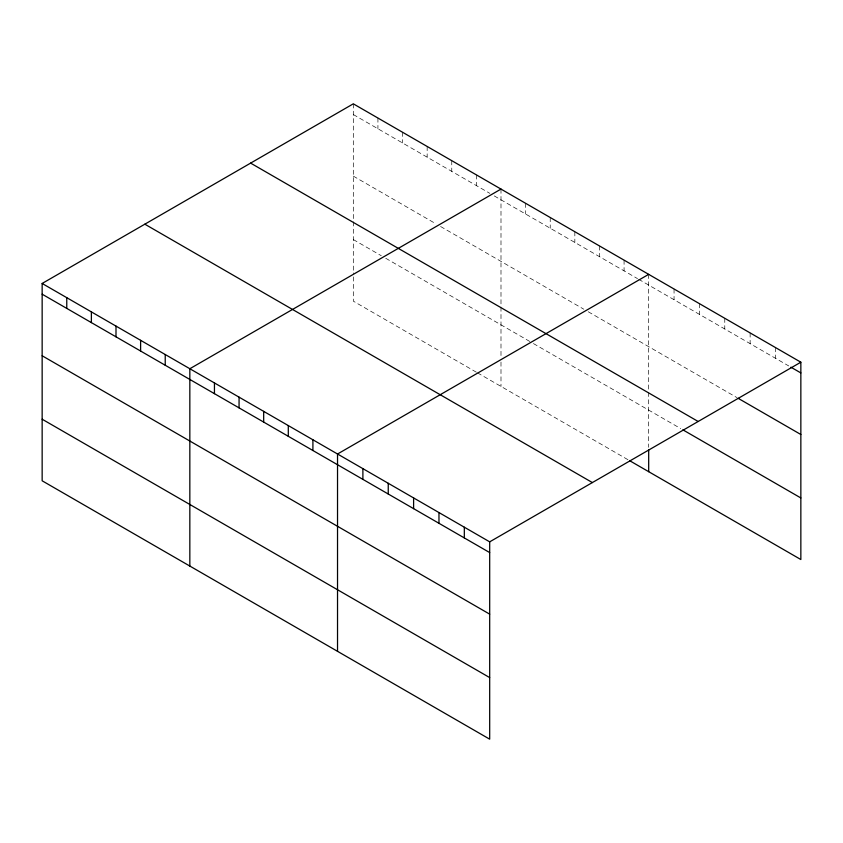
<?xml version="1.0" encoding="UTF-8"?>
<svg xmlns="http://www.w3.org/2000/svg" width="843" height="843" viewBox="0 0 843 843"><rect width="100%" height="100%" fill="white"/><g stroke="black" fill="none" stroke-linecap="round" stroke-linejoin="round"><path stroke-width="0.63" stroke-dasharray="4.21 3.16" d="M353.312 103.826L353.312 220.529M353.312 114.543L489.815 193.342M494.283 195.934L637.498 278.611M638.615 279.265L788.721 365.925M353.312 176.124L436.105 223.922M440.583 226.504L583.788 309.191M588.266 311.773L736.898 397.58M353.312 239.57L381.278 255.714M385.757 258.295L532.323 342.922M533.44 343.565L680.659 428.56M476.379 372.206L353.312 301.151L353.312 272.921M477.507 372.848L628.551 460.057M775.486 347.569L775.486 358.286M750.133 332.922L750.133 343.638M724.769 318.285L724.769 329.002M699.405 303.638L699.405 314.355M674.052 289.001L674.052 299.718M648.688 274.354L648.688 391.068M648.688 392.332L648.688 447.306M624.073 260.15L624.073 270.866M599.457 245.935L599.457 256.651M574.842 231.72L574.842 242.436M550.226 217.515L550.226 228.232M525.611 203.3L525.611 214.017M500.995 189.085L500.995 305.798M500.995 307.073L500.995 355.62M500.995 362.037L500.995 386.41M476.379 174.88L476.379 185.597M451.764 160.665L451.764 171.382M427.159 146.461L427.159 157.177M402.543 132.246L402.543 142.962M377.927 118.031L377.927 128.747M353.312 221.804L353.312 270.361"/><path stroke-width="1.26" d="M42.15 283.469L489.688 541.849L489.688 739.174L42.15 480.795L42.15 283.469L353.312 103.826L800.85 362.205L800.85 559.531L629.668 460.7M500.995 189.085L189.833 368.739L189.833 566.064M648.688 274.354L337.527 454.008L337.527 651.323M489.688 541.849L800.85 362.205M790.924 367.2L800.85 372.922M738.004 398.223L800.85 434.503M250.624 163.11L698.162 421.489M682.872 429.835L800.85 497.95M144.838 224.185L592.376 482.575M42.15 294.186L489.688 552.576M42.15 355.767L489.688 614.147M42.15 419.213L489.688 677.593M648.688 449.867L648.688 471.68M464.324 527.212L464.324 537.929M438.971 512.565L438.971 523.292M413.607 497.928L413.607 508.645M388.244 483.281L388.244 494.009M362.89 468.645L362.89 479.361M312.911 439.793L312.911 450.51M288.295 425.578L288.295 436.295M263.68 411.373L263.68 422.09M239.064 397.158L239.064 407.875M214.449 382.943L214.449 393.66M165.228 354.524L165.228 365.24M140.612 340.309L140.612 351.036M115.997 326.104L115.997 336.821M91.381 311.889L91.381 322.606M66.766 297.684L66.766 308.401"/></g></svg>
